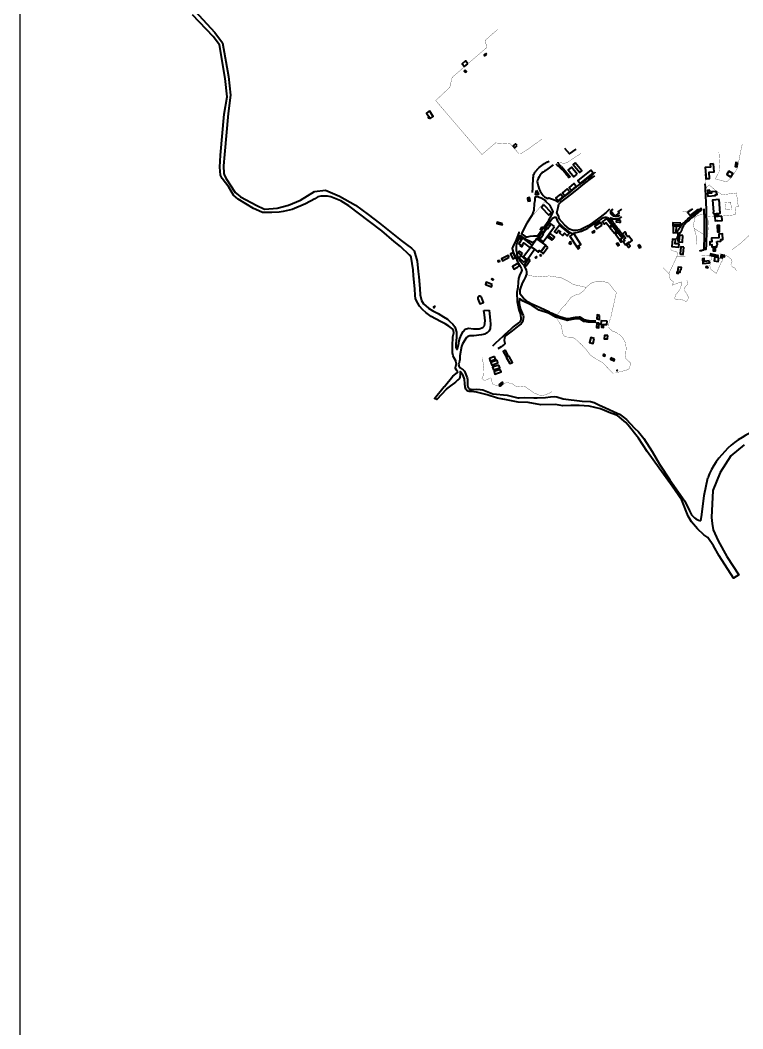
# Model space of a CAD drawing. Header units: metres. Extents: x 428 to 3974, y -4076 to 3914.
# Drawn here: x 1110.164 to 1111.361, y -3841.337 to -3839.667 of the extents above; entities that cross this region are included whole.
import ezdxf

# ---------------------------------------------------------------- set-up
doc = ezdxf.new("R2010")
doc.units = ezdxf.units.M
doc.header["$MEASUREMENT"] = 0
doc.linetypes.add('DASHED', pattern=[0.75, 0.5, -0.25])
for name, color, linetype, lineweight in [('C-BLDG', 253, 'Continuous', 5), ('C-FENC-AIRF-SECU', 253, 'DASHED', 0), ('C-ROAD-LAND', 253, 'Continuous', 9)]:
    doc.layers.add(name, color=color, linetype=linetype, lineweight=lineweight)

msp = doc.modelspace()

# ---------------------------------------------------------------- linework, layer by layer
msp.add_line((1110.1639, -3861.546), (1110.1639, -3835.0516))
at = {"layer": 'C-BLDG', "lineweight": 40}
for points in [[(1110.9345, -3839.7252), (1110.9333, -3839.7237), (1110.9322, -3839.7246), (1110.9334, -3839.7261)], [(1110.9367, -3839.7236), (1110.9355, -3839.7224), (1110.9337, -3839.7241), (1110.9349, -3839.7253)], [(1110.905, -3839.7394), (1110.9011, -3839.7348), (1110.8958, -3839.7395), (1110.8996, -3839.744)], [(1110.9009, -3839.7499), (1110.8991, -3839.7515), (1110.9009, -3839.7536), (1110.9027, -3839.752)], [(1110.8417, -3839.8175), (1110.8366, -3839.821), (1110.8426, -3839.83), (1110.8477, -3839.8266)], [(1110.8403, -3839.8269), (1110.8394, -3839.8277), (1110.8405, -3839.8293), (1110.8414, -3839.8286)], [(1110.9868, -3839.875), (1110.9841, -3839.8719), (1110.98, -3839.8753), (1110.9827, -3839.8784)], [(1111.0831, -3839.9036), (1111.0798, -3839.9063), (1111.0904, -3839.9195), (1111.0937, -3839.9167)], [(1111.3122, -3839.9049), (1111.3063, -3839.9054), (1111.3069, -3839.9105), (1111.2981, -3839.9113), (1111.2997, -3839.9297), (1111.3055, -3839.9293), (1111.3046, -3839.9189), (1111.3133, -3839.9182)], [(1111.3517, -3839.9036), (1111.3488, -3839.903), (1111.3476, -3839.9093), (1111.3506, -3839.9099)], [(1111.0862, -3839.9221), (1111.077, -3839.9106), (1111.0712, -3839.9153), (1111.0804, -3839.9267)], [(1111.1129, -3839.9206), (1111.1087, -3839.9157), (1111.0872, -3839.9327), (1111.0914, -3839.9376)], [(1111.3375, -3839.917), (1111.3338, -3839.9227), (1111.3401, -3839.9266), (1111.3439, -3839.9209)], [(1111.0847, -3839.9429), (1111.0808, -3839.9379), (1111.073, -3839.9441), (1111.077, -3839.949)], [(1111.0627, -3839.9603), (1111.0587, -3839.9553), (1111.051, -3839.9615), (1111.0549, -3839.9665)], [(1111.0739, -3839.9514), (1111.0699, -3839.9463), (1111.0617, -3839.9529), (1111.0657, -3839.958)], [(1111.306, -3839.9488), (1111.3021, -3839.9492), (1111.3024, -3839.9531), (1111.3064, -3839.9528)], [(1111.3175, -3839.9524), (1111.3167, -3839.9524), (1111.3165, -3839.9509), (1111.3086, -3839.9516), (1111.3088, -3839.9534), (1111.3022, -3839.954), (1111.3026, -3839.9588), (1111.3154, -3839.9578), (1111.3152, -3839.956), (1111.3178, -3839.9557)], [(1111.0046, -3839.9671), (1111.0081, -3839.9661), (1111.0072, -3839.9609), (1111.0038, -3839.9619)], [(1111.0311, -3839.9732), (1111.0269, -3839.9772), (1111.0394, -3839.9901), (1111.0436, -3839.986)], [(1111.3211, -3839.9643), (1111.3104, -3839.9652), (1111.3122, -3839.9847), (1111.3117, -3839.985), (1111.3114, -3839.9854), (1111.3112, -3839.9862), (1111.3113, -3839.9866), (1111.3117, -3839.9872), (1111.3126, -3839.9876), (1111.3165, -3839.9873), (1111.3166, -3839.9883), (1111.3183, -3839.9883), (1111.3182, -3839.9873), (1111.3224, -3839.9869), (1111.323, -3839.9868)], [(1111.3202, -3839.9888), (1111.3136, -3839.9891), (1111.3138, -3839.9916), (1111.3203, -3839.9913)], [(1110.9627, -3840.0043), (1110.9539, -3840.0019), (1110.9533, -3840.004), (1110.962, -3840.0063)], [(1111.0487, -3840.009), (1111.0424, -3840.0042), (1111.0404, -3840.0068), (1111.0413, -3840.0074), (1111.0374, -3840.0125), (1111.0365, -3840.0118), (1111.0292, -3840.0218), (1111.0301, -3840.0225), (1111.0263, -3840.0275), (1111.0254, -3840.0269), (1111.0235, -3840.0295), (1111.0298, -3840.0343)], [(1111.057, -3840.0065), (1111.0486, -3840.0174), (1111.0518, -3840.0198), (1111.0555, -3840.0152), (1111.0585, -3840.0177), (1111.0569, -3840.0196), (1111.0617, -3840.0238), (1111.065, -3840.0201), (1111.0699, -3840.0241), (1111.0732, -3840.02)], [(1111.1278, -3840.0068), (1111.1247, -3840.0022), (1111.1157, -3840.0081), (1111.1188, -3840.0127)], [(1111.1346, -3839.9958), (1111.1313, -3839.9985), (1111.1284, -3840.0008), (1111.1315, -3840.0048), (1111.1342, -3840.0027), (1111.1395, -3840.0092), (1111.1398, -3840.0096), (1111.1434, -3840.0066)], [(1111.1442, -3840.0077), (1111.1405, -3840.0105), (1111.1478, -3840.0198), (1111.1515, -3840.017)], [(1111.1581, -3839.9991), (1111.1562, -3839.9988), (1111.1512, -3839.9985), (1111.151, -3840.0012), (1111.156, -3840.0018), (1111.1579, -3840.0019)], [(1111.2581, -3840.0032), (1111.2448, -3840.0029), (1111.2447, -3840.0065), (1111.2497, -3840.0065), (1111.258, -3840.0068)], [(1111.258, -3840.0068), (1111.2497, -3840.0065), (1111.2447, -3840.0065), (1111.2447, -3840.0076), (1111.2579, -3840.008)], [(1111.3258, -3839.992), (1111.3139, -3839.9931), (1111.3145, -3839.9992), (1111.3183, -3839.999), (1111.3183, -3839.9995), (1111.3265, -3839.9988)], [(1111.3216, -3840.0069), (1111.318, -3840.007), (1111.3184, -3840.0179), (1111.3221, -3840.0179)], [(1111.0417, -3840.0204), (1111.0387, -3840.0245), (1111.046, -3840.0296), (1111.0489, -3840.0258)], [(1111.0807, -3840.0206), (1111.0742, -3840.0246), (1111.0855, -3840.0426), (1111.0855, -3840.0427), (1111.0874, -3840.0458), (1111.0899, -3840.0442), (1111.088, -3840.041), (1111.092, -3840.0386)], [(1111.1156, -3840.0176), (1111.1148, -3840.0162), (1111.1109, -3840.0181), (1111.1117, -3840.0195)], [(1111.1531, -3840.0189), (1111.1494, -3840.0217), (1111.1568, -3840.0311), (1111.1605, -3840.0283)], [(1111.1714, -3840.0242), (1111.1695, -3840.0255), (1111.1662, -3840.0213), (1111.1673, -3840.0204), (1111.1652, -3840.0178), (1111.161, -3840.021), (1111.1663, -3840.0278), (1111.1637, -3840.0298), (1111.1652, -3840.0318), (1111.1623, -3840.0339), (1111.1663, -3840.039), (1111.1716, -3840.035), (1111.1724, -3840.036), (1111.1773, -3840.0321)], [(1111.2508, -3840.0084), (1111.2454, -3840.0084), (1111.2449, -3840.0191), (1111.2503, -3840.019)], [(1111.2614, -3840.0237), (1111.2557, -3840.0231), (1111.2548, -3840.0341), (1111.2604, -3840.0346)], [(1111.3177, -3840.0334), (1111.3241, -3840.0331), (1111.3239, -3840.0303), (1111.3275, -3840.0302), (1111.327, -3840.0212), (1111.3208, -3840.0215), (1111.321, -3840.0274), (1111.3087, -3840.028), (1111.3089, -3840.034), (1111.3058, -3840.034), (1111.306, -3840.039), (1111.309, -3840.0389), (1111.3092, -3840.0427), (1111.3174, -3840.0423), (1111.3174, -3840.0396), (1111.318, -3840.0395), (1111.3181, -3840.039), (1111.3185, -3840.0389), (1111.3183, -3840.0378), (1111.3179, -3840.0378)], [(1110.9966, -3840.0281), (1110.9962, -3840.0285), (1110.9937, -3840.0315), (1110.9894, -3840.0378), (1110.9924, -3840.0399), (1110.9918, -3840.0409), (1110.9942, -3840.0427), (1110.9962, -3840.04), (1110.995, -3840.0393), (1110.9974, -3840.036), (1111.0085, -3840.0442), (1111.0119, -3840.0397)], [(1110.9962, -3840.0285), (1110.9939, -3840.0269), (1110.9917, -3840.0296), (1110.9937, -3840.0315)], [(1111.0339, -3840.0403), (1111.0342, -3840.0399), (1111.0194, -3840.0294), (1111.0101, -3840.0425), (1111.0156, -3840.0465), (1111.0216, -3840.0511), (1111.0233, -3840.0487), (1111.0262, -3840.0509)], [(1111.0376, -3840.043), (1111.0339, -3840.0403), (1111.0262, -3840.0509), (1111.029, -3840.053), (1111.0295, -3840.0533), (1111.0299, -3840.0535)], [(1111.0387, -3840.0245), (1111.0372, -3840.0266), (1111.0443, -3840.0317), (1111.046, -3840.0296)], [(1111.0768, -3840.0355), (1111.0743, -3840.0345), (1111.0732, -3840.0372), (1111.0757, -3840.0383)], [(1111.1528, -3840.036), (1111.1515, -3840.0369), (1111.1543, -3840.0406), (1111.1556, -3840.0396)], [(1111.1583, -3840.0309), (1111.1569, -3840.032), (1111.1588, -3840.0346), (1111.1602, -3840.0336)], [(1111.1707, -3840.037), (1111.1681, -3840.039), (1111.1715, -3840.0434), (1111.1741, -3840.0414)], [(1111.1899, -3840.0392), (1111.1874, -3840.0402), (1111.1889, -3840.0441), (1111.1915, -3840.0431)], [(1111.2551, -3840.0378), (1111.2484, -3840.0373), (1111.249, -3840.0301), (1111.2439, -3840.0298), (1111.2429, -3840.042), (1111.2546, -3840.043)], [(1110.9735, -3840.0597), (1110.9717, -3840.0566), (1110.961, -3840.0624), (1110.9628, -3840.0655)], [(1110.98, -3840.0522), (1110.9757, -3840.0543), (1110.9796, -3840.0622), (1110.984, -3840.06)], [(1110.9956, -3840.0529), (1110.9909, -3840.0494), (1110.9884, -3840.0526), (1110.9931, -3840.0561)], [(1110.9936, -3840.057), (1110.99, -3840.0607), (1110.998, -3840.0679), (1111.0016, -3840.0641)], [(1111.0156, -3840.0465), (1111.0101, -3840.0425), (1110.9973, -3840.0593), (1111.0033, -3840.0638)], [(1111.0269, -3840.0562), (1111.0251, -3840.056), (1111.025, -3840.0571), (1111.0268, -3840.0572)], [(1111.2629, -3840.0429), (1111.2581, -3840.0423), (1111.2568, -3840.0542), (1111.2615, -3840.0548)], [(1111.315, -3840.0436), (1111.3114, -3840.0437), (1111.3114, -3840.0491), (1111.315, -3840.049)], [(1111.3267, -3840.0584), (1111.3242, -3840.0578), (1111.3237, -3840.0602), (1111.3262, -3840.0609)], [(1111.3307, -3840.0571), (1111.3273, -3840.0563), (1111.3246, -3840.0557), (1111.3242, -3840.0578), (1111.3267, -3840.0584), (1111.3301, -3840.0591)], [(1110.9575, -3840.0649), (1110.9546, -3840.0659), (1110.9552, -3840.0674), (1110.958, -3840.0664)], [(1110.9909, -3840.0741), (1110.9884, -3840.0697), (1110.9884, -3840.0697), (1110.979, -3840.0748), (1110.9815, -3840.0793), (1110.9862, -3840.0768), (1110.9874, -3840.0761)], [(1111.0082, -3840.0648), (1111.0056, -3840.0628), (1110.999, -3840.0721), (1111.0016, -3840.0741)], [(1111.0199, -3840.0597), (1111.0191, -3840.0585), (1111.0169, -3840.0599), (1111.0177, -3840.0611)], [(1111.3046, -3840.0658), (1111.2973, -3840.0667), (1111.2966, -3840.0619), (1111.2936, -3840.0623), (1111.2945, -3840.0701), (1111.3051, -3840.0689)], [(1111.3205, -3840.0608), (1111.3141, -3840.0596), (1111.313, -3840.0658), (1111.3194, -3840.067)], [(1111.2572, -3840.0798), (1111.2584, -3840.0799), (1111.2588, -3840.0766), (1111.2532, -3840.0759), (1111.2522, -3840.0838), (1111.2515, -3840.0836), (1111.2512, -3840.0862), (1111.2534, -3840.0866), (1111.2537, -3840.0842), (1111.2567, -3840.0846)], [(1111.303, -3840.0756), (1111.2999, -3840.0749), (1111.2995, -3840.0763), (1111.3026, -3840.077)], [(1110.9456, -3840.1046), (1110.9356, -3840.1009), (1110.9345, -3840.1051), (1110.9445, -3840.1088)], [(1110.9455, -3840.095), (1110.9444, -3840.0962), (1110.9464, -3840.0979), (1110.9475, -3840.0966)], [(1110.8509, -3840.1424), (1110.8501, -3840.1409), (1110.8484, -3840.1417), (1110.8493, -3840.1432)], [(1111.1234, -3840.1564), (1111.1193, -3840.1553), (1111.119, -3840.1619), (1111.1231, -3840.163)], [(1111.1224, -3840.1687), (1111.1188, -3840.1682), (1111.1183, -3840.1762), (1111.1219, -3840.1768)], [(1111.136, -3840.1655), (1111.1261, -3840.1652), (1111.1254, -3840.1708), (1111.1353, -3840.1711)], [(1111.13, -3840.1724), (1111.1267, -3840.1718), (1111.1264, -3840.1757), (1111.1297, -3840.1762)], [(1111.1368, -3840.1894), (1111.1312, -3840.1895), (1111.1309, -3840.1947), (1111.1365, -3840.1947)], [(1111.1146, -3840.1944), (1111.1086, -3840.1928), (1111.1067, -3840.2008), (1111.1127, -3840.2024)], [(1110.9491, -3840.2241), (1110.9408, -3840.2273), (1110.9424, -3840.2316), (1110.9507, -3840.2284)], [(1110.9674, -3840.2137), (1110.9638, -3840.2155), (1110.9679, -3840.2234), (1110.9715, -3840.2216)], [(1110.9728, -3840.2232), (1110.9685, -3840.2249), (1110.9748, -3840.2358), (1110.9792, -3840.2341)], [(1111.13, -3840.2204), (1111.1291, -3840.2224), (1111.1317, -3840.2237), (1111.1326, -3840.2216)], [(1110.9535, -3840.2302), (1110.9433, -3840.234), (1110.9447, -3840.2382), (1110.955, -3840.2343)], [(1110.9563, -3840.2383), (1110.9461, -3840.2419), (1110.9476, -3840.2462), (1110.9579, -3840.2426)], [(1111.1422, -3840.2263), (1111.1412, -3840.2287), (1111.1472, -3840.2313), (1111.1482, -3840.2289)], [(1110.9587, -3840.2453), (1110.9485, -3840.2489), (1110.95, -3840.2533), (1110.9603, -3840.2496)], [(1111.153, -3840.2468), (1111.1525, -3840.2464), (1111.1516, -3840.2472), (1111.1522, -3840.2476)], [(1110.9638, -3840.2691), (1110.9619, -3840.2666), (1110.9568, -3840.2706), (1110.9586, -3840.2732)]]:
    msp.add_lwpolyline(points, close=True, dxfattribs=at)
for points in [[(1111.1452, -3839.9803), (1111.1418, -3839.9831), (1111.1489, -3839.992), (1111.1557, -3839.9867), (1111.1542, -3839.9848), (1111.16, -3839.9802)], [(1111.2769, -3839.9797), (1111.2691, -3839.9856), (1111.2732, -3839.9908), (1111.2866, -3839.9806), (1111.2859, -3839.9796)]]:
    msp.add_lwpolyline(points, dxfattribs=at)
msp.add_lwpolyline([(1110.9276, -3840.126, 1.014817), (1110.9219, -3840.1285), (1110.9251, -3840.1367), (1110.9309, -3840.1346)], format="xyb", close=True, dxfattribs=at)
at = {"layer": 'C-FENC-AIRF-SECU', "lineweight": 40, "ltscale": 0.2, "const_width": 0.000433, "flags": 128}
for points in [[(1110.9897, -3839.8884), (1110.9752, -3839.872), (1110.9511, -3839.8705), (1110.9286, -3839.8897), (1110.8519, -3839.8004), (1110.8752, -3839.7786), (1110.8793, -3839.7618), (1110.9367, -3839.7125), (1110.9337, -3839.7008), (1110.9544, -3839.6828)], [(1110.992, -3839.8888), (1111.0031, -3839.882), (1111.0282, -3839.8639)], [(1111.3209, -3839.8856), (1111.3227, -3839.9144), (1111.3215, -3839.9175), (1111.315, -3839.9301), (1111.3336, -3839.9349), (1111.3421, -3839.9273), (1111.3519, -3839.9114), (1111.3567, -3839.8853), (1111.3595, -3839.8728)], [(1111.0573, -3839.9025), (1111.0622, -3839.904), (1111.0656, -3839.9041), (1111.069, -3839.9032), (1111.0743, -3839.8999), (1111.0801, -3839.8959), (1111.0874, -3839.8912), (1111.0927, -3839.8877)], [(1111.0734, -3839.8888), (1111.0653, -3839.8793)], [(1111.0847, -3839.8811), (1111.0734, -3839.8888)], [(1111.4522, -3839.9037), (1111.4546, -3839.9148), (1111.4575, -3839.9276), (1111.4586, -3839.9336), (1111.4731, -3839.9622), (1111.4408, -3839.9803), (1111.4256, -3839.9834), (1111.403, -3839.9942), (1111.4006, -3839.996), (1111.3988, -3839.9971), (1111.3955, -3840.0054), (1111.3842, -3840.017), (1111.3766, -3840.0184), (1111.3564, -3840.037), (1111.3425, -3840.0475)], [(1111.3001, -3839.9577), (1111.2999, -3839.9564), (1111.2989, -3839.9406), (1111.2978, -3839.925), (1111.2975, -3839.9214)], [(1111.3047, -3839.9399), (1111.2992, -3839.9451)], [(1111.3164, -3839.95), (1111.3047, -3839.9399)], [(1111.3164, -3839.95), (1111.3266, -3839.9563), (1111.3499, -3839.9533), (1111.3501, -3839.9546), (1111.3513, -3839.9635), (1111.353, -3839.9763), (1111.3479, -3839.9766)], [(1111.0328, -3839.9669), (1111.0321, -3839.9682), (1111.0282, -3839.9728), (1111.026, -3839.9752), (1111.0198, -3839.9826), (1111.0157, -3839.9874), (1111.0135, -3839.9898), (1111.0115, -3839.9926), (1111.0078, -3839.9983), (1111.005, -3840.0021)], [(1111.3312, -3839.9746), (1111.3309, -3839.9692), (1111.3404, -3839.9684), (1111.3416, -3839.9803), (1111.3319, -3839.981), (1111.3313, -3839.9754)], [(1111.274, -3839.9797), (1111.2677, -3839.9842), (1111.2597, -3839.9831)], [(1111.296, -3839.9808), (1111.2955, -3839.9828), (1111.2949, -3839.9891), (1111.2862, -3839.9901), (1111.2806, -3839.9943), (1111.2799, -3840.0006), (1111.2789, -3840.0052), (1111.2798, -3840.0119), (1111.2812, -3840.013), (1111.2959, -3840.022), (1111.2966, -3840.0203)], [(1111.2966, -3840.0203), (1111.2967, -3839.9939), (1111.2949, -3839.9891)], [(1111.3282, -3839.9914), (1111.3492, -3839.9892)], [(1111.3479, -3839.9766), (1111.3492, -3839.9892)], [(1111.3029, -3839.9987), (1111.3032, -3840.0023), (1111.3035, -3840.0124), (1111.3033, -3840.02)], [(1111.3282, -3839.9914), (1111.3204, -3839.992), (1111.303, -3839.9928)], [(1111.2798, -3840.0119), (1111.2836, -3840.0247), (1111.2838, -3840.0326), (1111.2846, -3840.0388)], [(1111.2512, -3840.0583), (1111.2525, -3840.0536), (1111.2511, -3840.0506), (1111.2463, -3840.0496), (1111.2421, -3840.0482), (1111.2409, -3840.0454)], [(1111.2661, -3840.0571), (1111.257, -3840.057)], [(1111.2922, -3840.0576), (1111.3009, -3840.057), (1111.3055, -3840.0569), (1111.3055, -3840.0575), (1111.3092, -3840.0582), (1111.3063, -3840.0711), (1111.3059, -3840.0742), (1111.3077, -3840.0798), (1111.3167, -3840.0865), (1111.3253, -3840.0666), (1111.3262, -3840.0662), (1111.3282, -3840.0597)], [(1111.3214, -3840.0535), (1111.3308, -3840.0567), (1111.3353, -3840.0579), (1111.3416, -3840.0634), (1111.3427, -3840.0674), (1111.3406, -3840.0712), (1111.3427, -3840.0753), (1111.3472, -3840.0777), (1111.3501, -3840.082)], [(1111.2652, -3840.0586), (1111.2512, -3840.0583), (1111.249, -3840.0637), (1111.238, -3840.0868), (1111.2391, -3840.0903), (1111.2402, -3840.0965), (1111.2402, -3840.0965), (1111.2456, -3840.1003), (1111.2451, -3840.1025), (1111.2436, -3840.106), (1111.2571, -3840.101), (1111.2586, -3840.1006), (1111.2583, -3840.1072), (1111.2562, -3840.1132), (1111.249, -3840.1224), (1111.2478, -3840.1277), (1111.249, -3840.129), (1111.2552, -3840.1289), (1111.257, -3840.129), (1111.2589, -3840.1296), (1111.265, -3840.1323), (1111.2671, -3840.1323), (1111.2686, -3840.1311), (1111.2703, -3840.1281), (1111.2706, -3840.1258), (1111.2671, -3840.1196), (1111.2643, -3840.1157), (1111.264, -3840.1104), (1111.2684, -3840.105), (1111.2683, -3840.1047), (1111.2691, -3840.1021), (1111.2678, -3840.0974)], [(1111.1012, -3840.1096), (1111.0799, -3840.1049), (1111.0691, -3840.0983), (1111.0588, -3840.0933), (1111.0544, -3840.0932), (1111.0504, -3840.0922), (1111.0394, -3840.0906), (1111.0243, -3840.0924), (1111.0144, -3840.0912), (1111.005, -3840.0896), (1111.0028, -3840.0858)], [(1111.238, -3840.0868), (1111.2329, -3840.0817), (1111.2288, -3840.0771)], [(1111.0522, -3840.1564), (1111.0538, -3840.154), (1111.0611, -3840.1438), (1111.0668, -3840.1383), (1111.0755, -3840.1265), (1111.0819, -3840.1226), (1111.0891, -3840.121), (1111.0968, -3840.1153), (1111.1012, -3840.1096), (1111.102, -3840.1089), (1111.1091, -3840.1028), (1111.1175, -3840.0998), (1111.1251, -3840.0998), (1111.1366, -3840.1012), (1111.1396, -3840.1042), (1111.1472, -3840.1138), (1111.1511, -3840.118), (1111.1415, -3840.1609)], [(1111.0511, -3840.1589), (1111.0511, -3840.1597), (1111.0596, -3840.1724), (1111.0628, -3840.1872), (1111.0659, -3840.1915), (1111.0719, -3840.1919), (1111.0723, -3840.1918), (1111.0787, -3840.1922), (1111.0853, -3840.1967), (1111.0939, -3840.2049), (1111.1022, -3840.2138), (1111.1079, -3840.2215), (1111.1129, -3840.2251), (1111.1191, -3840.2291), (1111.1284, -3840.2342), (1111.1457, -3840.2522), (1111.1459, -3840.2518)], [(1111.1541, -3840.1863), (1111.1499, -3840.1839), (1111.1445, -3840.182), (1111.1392, -3840.1772), (1111.1383, -3840.1748), (1111.1389, -3840.1683), (1111.1408, -3840.1622)], [(1111.15, -3840.2511), (1111.1664, -3840.2471), (1111.1717, -3840.2451), (1111.1752, -3840.2353), (1111.1659, -3840.2268), (1111.1666, -3840.2204), (1111.1673, -3840.2107), (1111.1665, -3840.202), (1111.161, -3840.1921), (1111.1551, -3840.1869)], [(1110.9296, -3840.2258), (1110.9302, -3840.2333), (1110.9318, -3840.2407), (1110.9308, -3840.2479), (1110.9307, -3840.2557), (1110.9285, -3840.2599), (1110.9323, -3840.2638), (1110.9374, -3840.2621), (1110.9434, -3840.2593), (1110.9439, -3840.2626), (1110.9466, -3840.2699), (1110.9531, -3840.2722), (1110.9598, -3840.274), (1110.9646, -3840.269), (1110.9701, -3840.267), (1110.9773, -3840.2689), (1110.9785, -3840.2691), (1110.9837, -3840.2728), (1110.9917, -3840.274), (1110.999, -3840.2733), (1111.015, -3840.2845), (1111.0256, -3840.2888), (1111.0337, -3840.2875), (1111.0413, -3840.2841), (1111.0452, -3840.2814)]]:
    msp.add_lwpolyline(points, dxfattribs=at)
at = {"layer": 'C-ROAD-LAND', "lineweight": 40}
for p, q in [((1110.4529, -3839.6521), (1110.4861, -3839.6877)), ((1110.4861, -3839.6877), (1110.4987, -3839.7046)), ((1110.4987, -3839.7046), (1110.5086, -3839.7607)), ((1110.5086, -3839.7607), (1110.5123, -3839.7915)), ((1110.5123, -3839.7915), (1110.5081, -3839.8218)), ((1110.5081, -3839.8218), (1110.5023, -3839.8896)), ((1110.5023, -3839.8896), (1110.5006, -3839.9084)), ((1110.5006, -3839.9084), (1110.501, -3839.9212)), ((1110.501, -3839.9212), (1110.5016, -3839.9226)), ((1110.5016, -3839.9226), (1110.5043, -3839.9289)), ((1110.5043, -3839.9289), (1110.5199, -3839.9523)), ((1110.5199, -3839.9523), (1110.5246, -3839.9567)), ((1110.5246, -3839.9567), (1110.5289, -3839.9597)), ((1110.6283, -3839.9651), (1110.6512, -3839.951)), ((1110.6512, -3839.951), (1110.6695, -3839.9485)), ((1110.6695, -3839.9485), (1110.6929, -3839.9588)), ((1110.5289, -3839.9597), (1110.5555, -3839.9742)), ((1110.5555, -3839.9742), (1110.5673, -3839.9795)), ((1110.5895, -3839.9783), (1110.6082, -3839.9733)), ((1110.6082, -3839.9733), (1110.6283, -3839.9651)), ((1110.6929, -3839.9588), (1110.7193, -3839.9737)), ((1110.7193, -3839.9737), (1110.7403, -3839.9889)), ((1110.5673, -3839.9795), (1110.5688, -3839.9799)), ((1110.5688, -3839.9799), (1110.5895, -3839.9783)), ((1110.7403, -3839.9889), (1110.7589, -3840.0033)), ((1110.7589, -3840.0033), (1110.795, -3840.0322)), ((1110.795, -3840.0322), (1110.8038, -3840.0385)), ((1110.8038, -3840.0385), (1110.8117, -3840.0446)), ((1110.8117, -3840.0446), (1110.8161, -3840.049)), ((1110.8161, -3840.049), (1110.8213, -3840.0665)), ((1110.8213, -3840.0665), (1110.8228, -3840.0834)), ((1110.8228, -3840.0834), (1110.8238, -3840.0919)), ((1110.8238, -3840.0919), (1110.8255, -3840.1115)), ((1110.8255, -3840.1115), (1110.8262, -3840.122)), ((1110.8262, -3840.122), (1110.8285, -3840.1315)), ((1110.8285, -3840.1315), (1110.832, -3840.1369)), ((1110.832, -3840.1369), (1110.8399, -3840.1439)), ((1110.8399, -3840.1439), (1110.8471, -3840.1483)), ((1110.8471, -3840.1483), (1110.8558, -3840.1531)), ((1110.8558, -3840.1531), (1110.865, -3840.1583)), ((1110.9316, -3840.1479), (1110.9405, -3840.1472)), ((1110.9327, -3840.1549), (1110.9316, -3840.1479)), ((1110.9339, -3840.1651), (1110.9327, -3840.1549)), ((1110.9405, -3840.1472), (1110.9419, -3840.1646)), ((1110.865, -3840.1583), (1110.8715, -3840.162)), ((1110.8715, -3840.162), (1110.8737, -3840.1642)), ((1110.8737, -3840.1642), (1110.8753, -3840.166)), ((1110.8753, -3840.166), (1110.8804, -3840.1707)), ((1110.8804, -3840.1707), (1110.8834, -3840.1751)), ((1110.9301, -3840.1762), (1110.9327, -3840.1731)), ((1110.9327, -3840.1731), (1110.9339, -3840.1651)), ((1110.9419, -3840.1646), (1110.9426, -3840.1699)), ((1110.9426, -3840.1699), (1110.9419, -3840.1781)), ((1110.8834, -3840.1751), (1110.8848, -3840.1785)), ((1110.8848, -3840.1785), (1110.8863, -3840.1836)), ((1110.8866, -3840.1894), (1110.8862, -3840.1924)), ((1110.8863, -3840.1836), (1110.8866, -3840.1894)), ((1110.8921, -3840.1944), (1110.8949, -3840.1874)), ((1110.8949, -3840.1874), (1110.8976, -3840.1824)), ((1110.8976, -3840.1824), (1110.9006, -3840.1787)), ((1110.9006, -3840.1787), (1110.9064, -3840.1769)), ((1110.9054, -3840.1908), (1110.9028, -3840.1926)), ((1110.9084, -3840.19), (1110.9054, -3840.1908)), ((1110.9064, -3840.1769), (1110.9143, -3840.178)), ((1110.9149, -3840.1896), (1110.9084, -3840.19)), ((1110.9143, -3840.178), (1110.9237, -3840.1783)), ((1110.9279, -3840.1883), (1110.9149, -3840.1896)), ((1110.9237, -3840.1783), (1110.9301, -3840.1762)), ((1110.9335, -3840.1869), (1110.9279, -3840.1883)), ((1110.9373, -3840.185), (1110.9335, -3840.1869)), ((1110.9399, -3840.182), (1110.9373, -3840.185)), ((1110.9419, -3840.1781), (1110.9399, -3840.182)), ((1110.8862, -3840.1924), (1110.8851, -3840.2029)), ((1110.8851, -3840.2029), (1110.8851, -3840.2086)), ((1110.8882, -3840.2114), (1110.8892, -3840.2067)), ((1110.8892, -3840.2067), (1110.8901, -3840.2022)), ((1110.8901, -3840.2022), (1110.8909, -3840.1982)), ((1110.8909, -3840.1982), (1110.8921, -3840.1944)), ((1110.8946, -3840.2074), (1110.892, -3840.2229)), ((1110.8964, -3840.2033), (1110.8946, -3840.2074)), ((1110.9028, -3840.1926), (1110.8964, -3840.2033)), ((1110.8851, -3840.2086), (1110.8862, -3840.2113)), ((1110.8862, -3840.2113), (1110.8867, -3840.2126)), ((1110.8867, -3840.2126), (1110.8871, -3840.2127)), ((1110.8871, -3840.2127), (1110.8877, -3840.2126)), ((1110.8877, -3840.2126), (1110.8882, -3840.2114)), ((1110.892, -3840.2229), (1110.8917, -3840.2294)), ((1110.89, -3840.236), (1110.8897, -3840.2376)), ((1110.8897, -3840.2376), (1110.8905, -3840.2395)), ((1110.8906, -3840.2339), (1110.89, -3840.236)), ((1110.8905, -3840.2395), (1110.8911, -3840.2409)), ((1110.8916, -3840.2307), (1110.8906, -3840.2339)), ((1110.8911, -3840.2409), (1110.8923, -3840.2428)), ((1110.8917, -3840.2294), (1110.8916, -3840.2307)), ((1110.8923, -3840.2428), (1110.8939, -3840.2438)), ((1110.8939, -3840.2438), (1110.8956, -3840.2451)), ((1110.8956, -3840.2451), (1110.8972, -3840.2459)), ((1110.8972, -3840.2459), (1110.8986, -3840.2472)), ((1110.8986, -3840.2472), (1110.8996, -3840.2483)), ((1110.8996, -3840.2483), (1110.9039, -3840.2592)), ((1110.9039, -3840.2592), (1110.9044, -3840.2623)), ((1110.9044, -3840.2623), (1110.9045, -3840.2669)), ((1110.9045, -3840.2669), (1110.9048, -3840.2723)), ((1110.9048, -3840.2723), (1110.9052, -3840.2742)), ((1110.9052, -3840.2742), (1110.9061, -3840.2766)), ((1110.9061, -3840.2766), (1110.9072, -3840.2776)), ((1110.9072, -3840.2776), (1110.9085, -3840.2782)), ((1110.9085, -3840.2782), (1110.9107, -3840.2783)), ((1110.9107, -3840.2783), (1110.9141, -3840.2784)), ((1110.9141, -3840.2784), (1110.92, -3840.2781)), ((1110.92, -3840.2781), (1110.9256, -3840.2786)), ((1110.9256, -3840.2786), (1110.9298, -3840.2793)), ((1110.9298, -3840.2793), (1110.9466, -3840.2857)), ((1110.9466, -3840.2857), (1110.9703, -3840.2882)), ((1110.9703, -3840.2882), (1110.9878, -3840.2926)), ((1111.0336, -3840.2918), (1111.0419, -3840.2906)), ((1111.0419, -3840.2906), (1111.0493, -3840.2902)), ((1111.0493, -3840.2902), (1111.0523, -3840.2908)), ((1111.0523, -3840.2908), (1111.063, -3840.294)), ((1110.9878, -3840.2926), (1110.9903, -3840.2924)), ((1110.9903, -3840.2924), (1110.9997, -3840.2921)), ((1110.9997, -3840.2921), (1111.0146, -3840.2923)), ((1111.0146, -3840.2923), (1111.0197, -3840.2925)), ((1111.0197, -3840.2925), (1111.0336, -3840.2918)), ((1111.063, -3840.294), (1111.0947, -3840.2982)), ((1111.0947, -3840.2982), (1111.1084, -3840.2987)), ((1111.1084, -3840.2987), (1111.1144, -3840.3)), ((1111.1144, -3840.3), (1111.1222, -3840.3038)), ((1111.1222, -3840.3038), (1111.1332, -3840.309)), ((1111.1332, -3840.309), (1111.1525, -3840.3177)), ((1111.1525, -3840.3177), (1111.1562, -3840.3197)), ((1111.1562, -3840.3197), (1111.1608, -3840.3226)), ((1111.1608, -3840.3226), (1111.1676, -3840.3283)), ((1111.1676, -3840.3283), (1111.1743, -3840.3354)), ((1111.1743, -3840.3354), (1111.1809, -3840.3425)), ((1111.1809, -3840.3425), (1111.1876, -3840.3485)), ((1111.1876, -3840.3485), (1111.1966, -3840.3598)), ((1111.1966, -3840.3598), (1111.2101, -3840.3811)), ((1111.2101, -3840.3811), (1111.2225, -3840.402)), ((1111.2225, -3840.402), (1111.2395, -3840.428)), ((1111.2966, -3840.4544), (1111.3023, -3840.4247)), ((1111.2395, -3840.428), (1111.2642, -3840.4636)), ((1111.2925, -3840.4858), (1111.2966, -3840.4544)), ((1111.2642, -3840.4636), (1111.2721, -3840.4797)), ((1111.2721, -3840.4797), (1111.2721, -3840.4797)), ((1111.2721, -3840.4797), (1111.2721, -3840.4797)), ((1111.2721, -3840.4797), (1111.2721, -3840.4797)), ((1111.2908, -3840.4961), (1111.2925, -3840.4858)), ((1111.2848, -3840.4938), (1111.2858, -3840.4945)), ((1111.2858, -3840.4945), (1111.2873, -3840.495)), ((1111.2908, -3840.4961), (1111.2908, -3840.4961))]:
    msp.add_line(p, q, dxfattribs=at)
for points in [[(1111.3625, -3840.3701), (1111.3408, -3840.3885), (1111.3229, -3840.416), (1111.3111, -3840.4461), (1111.3087, -3840.4905), (1111.3096, -3840.5007), (1111.3113, -3840.5108), (1111.3195, -3840.5294), (1111.334, -3840.5551), (1111.354, -3840.5853), (1111.3451, -3840.591), (1111.3214, -3840.5542), (1111.312, -3840.5372), (1111.3024, -3840.5239), (1111.2962, -3840.5191), (1111.2854, -3840.5092), (1111.2757, -3840.4977), (1111.2698, -3840.4881), (1111.2698, -3840.4881), (1111.2698, -3840.4881), (1111.2596, -3840.4619), (1111.2436, -3840.4387), (1111.2218, -3840.4091), (1111.2019, -3840.3811), (1111.1878, -3840.3592), (1111.1706, -3840.3377), (1111.1668, -3840.3331), (1111.1531, -3840.3217), (1111.1417, -3840.318), (1111.1249, -3840.3105), (1111.1063, -3840.3061), (1111.0893, -3840.3051), (1111.0756, -3840.3049), (1111.0625, -3840.3055), (1111.0502, -3840.3034), (1111.0259, -3840.3043), (1111.005, -3840.3003), (1110.9885, -3840.2998), (1110.9691, -3840.2956), (1110.9542, -3840.293), (1110.9372, -3840.2874), (1110.9195, -3840.2828), (1110.9156, -3840.2823), (1110.9129, -3840.2821), (1110.9105, -3840.2821), (1110.9073, -3840.2819), (1110.9053, -3840.2814), (1110.904, -3840.2806), (1110.9021, -3840.2783), (1110.9008, -3840.274), (1110.9004, -3840.2693), (1110.8994, -3840.2614), (1110.8973, -3840.2556), (1110.8959, -3840.2532), (1110.8937, -3840.2501), (1110.8922, -3840.2491), (1110.8926, -3840.2519), (1110.8925, -3840.2551), (1110.892, -3840.2587), (1110.8906, -3840.2611), (1110.8883, -3840.2634), (1110.8847, -3840.2667), (1110.874, -3840.2742), (1110.8699, -3840.2775), (1110.8692, -3840.2785), (1110.8536, -3840.2954), (1110.85, -3840.2936), (1110.8661, -3840.2739), (1110.8663, -3840.2735), (1110.8803, -3840.2567), (1110.8883, -3840.2507), (1110.8885, -3840.2505), (1110.8882, -3840.2497), (1110.8879, -3840.2488), (1110.8865, -3840.2465), (1110.885, -3840.2439), (1110.8846, -3840.2425), (1110.8862, -3840.2356), (1110.8862, -3840.2355), (1110.8861, -3840.2353), (1110.886, -3840.2349), (1110.8852, -3840.2312), (1110.8819, -3840.2256), (1110.8806, -3840.2229), (1110.8799, -3840.2178), (1110.8797, -3840.2095), (1110.8799, -3840.2031), (1110.8802, -3840.1953), (1110.8805, -3840.1917), (1110.8818, -3840.1848), (1110.8812, -3840.1808), (1110.8802, -3840.1789), (1110.8782, -3840.1769), (1110.8739, -3840.1739), (1110.8674, -3840.1698), (1110.8599, -3840.166), (1110.8447, -3840.158), (1110.8355, -3840.1512), (1110.8308, -3840.147), (1110.8253, -3840.1407), (1110.8197, -3840.1307), (1110.8186, -3840.1281), (1110.8182, -3840.1228), (1110.8173, -3840.1119), (1110.8151, -3840.0907), (1110.8147, -3840.0803), (1110.8113, -3840.0594), (1110.8104, -3840.0579), (1110.8098, -3840.057), (1110.8088, -3840.0561), (1110.7938, -3840.0419), (1110.7834, -3840.0335), (1110.7629, -3840.0159), (1110.7424, -3840.0004), (1110.708, -3839.9745), (1110.695, -3839.9664), (1110.6785, -3839.9597), (1110.6726, -3839.9586), (1110.6617, -3839.9588), (1110.6569, -3839.96), (1110.652, -3839.9628), (1110.6366, -3839.9715), (1110.6143, -3839.9808), (1110.5995, -3839.984), (1110.5926, -3839.9853), (1110.5808, -3839.9854), (1110.5654, -3839.9859), (1110.5649, -3839.9857), (1110.559, -3839.9828), (1110.5503, -3839.9791), (1110.5246, -3839.9635), (1110.5173, -3839.957), (1110.5093, -3839.9439), (1110.4985, -3839.9293), (1110.4955, -3839.9241), (1110.4946, -3839.9104), (1110.4955, -3839.8906), (1110.5018, -3839.8229), (1110.5065, -3839.7944), (1110.5032, -3839.7637), (1110.4937, -3839.708), (1110.4833, -3839.6941), (1110.4491, -3839.6586)], [(1111.0653, -3839.8793), (1111.0734, -3839.8888), (1111.0847, -3839.8811)], [(1111.1418, -3839.9831), (1111.1446, -3839.9803)]]:
    msp.add_lwpolyline(points, dxfattribs=at)
at = {"layer": 'C-ROAD-LAND', "lineweight": 40, "flags": 128}
for points in [[(1111.0122, -3839.9524, 0.002726), (1111.0126, -3839.9465, 0.00489), (1111.0128, -3839.9432, 0.000286), (1111.013, -3839.9369, -0.001403), (1111.0131, -3839.9356, -0.003107), (1111.0133, -3839.9315, 0.002005), (1111.0137, -3839.925, 0.014895), (1111.0137, -3839.9238, -0.030503), (1111.0137, -3839.9233, -0.100291), (1111.0138, -3839.923, -0.021673), (1111.0144, -3839.922, -0.012179), (1111.0162, -3839.9195, -0.007249), (1111.0194, -3839.9154, -0.003687), (1111.02, -3839.9147, -0.002003), (1111.0212, -3839.9133, -0.050094), (1111.0232, -3839.9113, -0.013332), (1111.0319, -3839.9048, -0.041868), (1111.0345, -3839.9032, -0.021637), (1111.0398, -3839.9009)], [(1111.0736, -3839.9289, 0.000249), (1111.0698, -3839.9244, 0.000416), (1111.0675, -3839.9218, 0.000064), (1111.0619, -3839.9151, 0.021648), (1111.0619, -3839.9151, 0.020739), (1111.0619, -3839.9151, -0.000993), (1111.0615, -3839.9148, -0.007527), (1111.0564, -3839.9103, -0.007306), (1111.0512, -3839.9055)], [(1111.0736, -3839.9289, 0.000249), (1111.0698, -3839.9244, 0.000416), (1111.0675, -3839.9218, 0.000064), (1111.0619, -3839.9151, 0.021648), (1111.0619, -3839.9151, 0.020739), (1111.0619, -3839.9151, -0.000993), (1111.0615, -3839.9148, -0.007527), (1111.0564, -3839.9103, -0.007306), (1111.0512, -3839.9055)], [(1111.0602, -3839.9093, -0.068562), (1111.0572, -3839.907, -0.076457), (1111.0553, -3839.9043, -0.001377), (1111.0549, -3839.9036, -0.006778), (1111.0548, -3839.9034, -0.026907), (1111.0547, -3839.903, -0.018453), (1111.0545, -3839.9023)], [(1111.0602, -3839.9093, -0.068562), (1111.0572, -3839.907, -0.076457), (1111.0553, -3839.9043, -0.001377), (1111.0549, -3839.9036, -0.006778), (1111.0548, -3839.9034, -0.026907), (1111.0547, -3839.903, -0.018453), (1111.0545, -3839.9023)], [(1111.1489, -3839.992, -0.058452), (1111.1466, -3839.9915, -0.073635), (1111.1449, -3839.9906, -0.022894), (1111.1432, -3839.9892, -0.087503), (1111.1429, -3839.9888, -0.038517), (1111.1424, -3839.9876, -0.034944), (1111.142, -3839.9863, -0.009017), (1111.1419, -3839.9856, -0.007392), (1111.1417, -3839.9847, -0.044117), (1111.1417, -3839.9841, -0.026226), (1111.1418, -3839.9831)], [(1111.1567, -3839.9907, -0.033504), (1111.1551, -3839.9916, -0.040637), (1111.1537, -3839.9922, -0.002578), (1111.1529, -3839.9924, -0.016894), (1111.1528, -3839.9924, -0.038458), (1111.1519, -3839.9925, -0.031938), (1111.1508, -3839.9925, -0.015282), (1111.1505, -3839.9925, -0.00776), (1111.1499, -3839.9924, -0.051767), (1111.1495, -3839.9923, -0.032982), (1111.1489, -3839.992)], [(1111.2515, -3840.0173, 0.000858), (1111.2534, -3840.0147, 0.0019), (1111.2542, -3840.0136, 0.000217), (1111.2578, -3840.0084, 0.002597), (1111.2581, -3840.008, 0.031277), (1111.2585, -3840.0073, -0.026701), (1111.2589, -3840.0066, -0.043665), (1111.2596, -3840.0056, -0.012028), (1111.2626, -3840.0026, -0.009489), (1111.2637, -3840.0016, -0.00133), (1111.2715, -3839.9946, -0.018281), (1111.2755, -3839.9913, -0.010616), (1111.2827, -3839.986)], [(1111.2933, -3839.9805, 0.002498), (1111.2882, -3839.9845, 0.006484), (1111.2862, -3839.986, 0.000686), (1111.2768, -3839.9937, 0.001771), (1111.2732, -3839.9967, 0.012377), (1111.266, -3840.003, 0.035806), (1111.2637, -3840.0054, 0.030514), (1111.2627, -3840.0068, 0.015587), (1111.261, -3840.0098, 0.01449), (1111.2603, -3840.0111, 0.011086), (1111.2594, -3840.013, 0.079191), (1111.2592, -3840.014, 0.04116), (1111.2592, -3840.016)], [(1111.0555, -3839.9912, 0.018932), (1111.0554, -3839.9927, 0.024823), (1111.0555, -3839.9938, 0.000336), (1111.0556, -3839.9945, 0.002216), (1111.0556, -3839.9946, 0.008081), (1111.0557, -3839.9948, 0.003037), (1111.0557, -3839.9952, 0.14274), (1111.0559, -3839.9956, 0.094319), (1111.0564, -3839.9959)], [(1111.1234, -3839.999, -0.105398), (1111.1275, -3839.9952, -0.114987), (1111.1323, -3839.9936, -0.008717), (1111.1337, -3839.9935, -0.02574), (1111.1342, -3839.9935, -0.089049), (1111.1355, -3839.9938, -0.070858), (1111.1369, -3839.9947)], [(1111.1619, -3840.028, -0.007632), (1111.159, -3840.0244, -0.014449), (1111.1575, -3840.0224, -0.001061), (1111.155, -3840.0189, 0.001881), (1111.1536, -3840.0169, 0.009766), (1111.1491, -3840.0108, -0.006631), (1111.1424, -3840.002, -0.023246), (1111.142, -3840.0013, -0.005063), (1111.1401, -3839.9981)], [(1111.1407, -3839.9939, 0.036285), (1111.1434, -3839.9952, 0.059308), (1111.1452, -3839.9957, 0.009084), (1111.1478, -3839.9961, 0.015411), (1111.1494, -3839.9962, 0.028567), (1111.151, -3839.9962, 0.013151), (1111.1544, -3839.9958, 0.095609), (1111.1568, -3839.9951, 0.060173), (1111.1599, -3839.9928)], [(1111.1453, -3840.0014, 0.000631), (1111.1492, -3840.0066, 0.000631), (1111.153, -3840.0117, 0.00053), (1111.1563, -3840.016, 0.00053), (1111.1595, -3840.0203)], [(1111.2515, -3840.0173, -0.143809), (1111.2529, -3840.0227, -0.143809), (1111.2511, -3840.028, -0.038684), (1111.2501, -3840.0291, -0.038684), (1111.249, -3840.0301)], [(1111.254, -3840.0347, -0.072007), (1111.2537, -3840.0285, -0.072007), (1111.2552, -3840.0224, -0.04411), (1111.2569, -3840.019, -0.04411), (1111.2592, -3840.016)], [(1111.2964, -3840.0477, -0.003883), (1111.2956, -3840.0479, -0.003883), (1111.2948, -3840.0481, -0.013999), (1111.2919, -3840.0489, -0.013999), (1111.289, -3840.0495)]]:
    msp.add_lwpolyline(points, format="xyb", dxfattribs=at)
for points in [[(1111.0467, -3839.9069), (1111.0376, -3839.9134), (1111.0354, -3839.915), (1111.0342, -3839.9159), (1111.0327, -3839.9169), (1111.0297, -3839.9188), (1111.0279, -3839.9201), (1111.0269, -3839.9213), (1111.0246, -3839.9244), (1111.0234, -3839.9266), (1111.0216, -3839.9295), (1111.0208, -3839.9311), (1111.0204, -3839.932), (1111.0201, -3839.9345), (1111.0204, -3839.9371), (1111.0214, -3839.9416), (1111.0234, -3839.9471), (1111.025, -3839.9503), (1111.0283, -3839.9555), (1111.03, -3839.9578), (1111.0323, -3839.9597), (1111.0366, -3839.9617), (1111.0373, -3839.9624), (1111.039, -3839.9613), (1111.0497, -3839.965), (1111.0549, -3839.968), (1111.0633, -3839.9605), (1111.0676, -3839.9574), (1111.0742, -3839.9524), (1111.0791, -3839.9483), (1111.0859, -3839.9428), (1111.0912, -3839.9385), (1111.0961, -3839.9355), (1111.104, -3839.9291), (1111.1099, -3839.9247), (1111.1147, -3839.9202)], [(1111.0467, -3839.9069), (1111.0376, -3839.9134), (1111.0354, -3839.915), (1111.0342, -3839.9159), (1111.0327, -3839.9169), (1111.0297, -3839.9188), (1111.0279, -3839.9201), (1111.0269, -3839.9213), (1111.0246, -3839.9244), (1111.0234, -3839.9266), (1111.0216, -3839.9295), (1111.0208, -3839.9311), (1111.0204, -3839.932), (1111.0201, -3839.9345), (1111.0204, -3839.9371), (1111.0214, -3839.9416), (1111.0234, -3839.9471), (1111.025, -3839.9503), (1111.0283, -3839.9555), (1111.03, -3839.9578), (1111.0323, -3839.9597), (1111.0366, -3839.9617), (1111.0373, -3839.9624), (1111.039, -3839.9613), (1111.0497, -3839.965), (1111.0549, -3839.968), (1111.0633, -3839.9605), (1111.0676, -3839.9574), (1111.0742, -3839.9524), (1111.0791, -3839.9483), (1111.0859, -3839.9428), (1111.0912, -3839.9385), (1111.0961, -3839.9355), (1111.104, -3839.9291), (1111.1099, -3839.9247), (1111.1147, -3839.9202)], [(1111.0602, -3839.9093), (1111.0752, -3839.927)], [(1111.0602, -3839.9093), (1111.0752, -3839.927)], [(1111.1155, -3839.9189), (1111.1153, -3839.9194), (1111.1147, -3839.9202)], [(1111.1155, -3839.9189), (1111.1153, -3839.9194), (1111.1147, -3839.9202)], [(1111.0555, -3839.9912), (1111.0527, -3839.9864), (1111.0545, -3839.9773), (1111.0557, -3839.9721), (1111.0594, -3839.9688), (1111.068, -3839.962), (1111.0771, -3839.9548), (1111.0891, -3839.9455), (1111.0957, -3839.9399), (1111.1006, -3839.9358), (1111.1078, -3839.9305), (1111.1155, -3839.925)], [(1111.0271, -3840.009), (1111.0288, -3840.0129), (1111.0352, -3840.0041), (1111.0393, -3839.9983), (1111.0416, -3839.9947), (1111.0442, -3839.9895), (1111.0455, -3839.9864), (1111.0463, -3839.9843), (1111.0454, -3839.9817), (1111.0416, -3839.9739), (1111.0343, -3839.9674), (1111.0341, -3839.9665), (1111.032, -3839.965), (1111.0313, -3839.9649), (1111.0266, -3839.962), (1111.0251, -3839.9613), (1111.0207, -3839.9597), (1111.0194, -3839.9595), (1111.0176, -3839.9596), (1111.0168, -3839.9602), (1111.0163, -3839.9618), (1111.0159, -3839.9662), (1111.0156, -3839.9684), (1111.0152, -3839.971), (1111.0146, -3839.9819), (1111.0113, -3839.9908), (1111.0028, -3840.0036), (1110.9938, -3840.0206), (1110.9948, -3840.0215), (1110.9971, -3840.0228), (1110.9982, -3840.0235), (1110.9995, -3840.0245), (1111.0008, -3840.0254), (1111.0019, -3840.0258), (1111.0037, -3840.0258), (1111.0082, -3840.0249), (1111.014, -3840.0244), (1111.0188, -3840.0243), (1111.0203, -3840.0242), (1111.0277, -3840.0144), (1111.0241, -3840.0135)], [(1111.1395, -3839.9803), (1111.1341, -3839.9857), (1111.1241, -3839.9934), (1111.1118, -3840.0025), (1111.1042, -3840.0078), (1111.0913, -3840.0141), (1111.0842, -3840.0156), (1111.0793, -3840.0153), (1111.0736, -3840.0132), (1111.0654, -3840.0062), (1111.0564, -3839.9959)], [(1111.2827, -3839.986), (1111.2922, -3839.9787)], [(1111.2922, -3839.9787), (1111.2926, -3839.9779)], [(1111.1173, -3840.1657), (1111.1077, -3840.1655), (1111.1073, -3840.1654), (1111.1056, -3840.1652), (1111.0976, -3840.1633), (1111.0969, -3840.163), (1111.0959, -3840.1623), (1111.0918, -3840.1596), (1111.091, -3840.1592), (1111.0893, -3840.159), (1111.0831, -3840.1594), (1111.0794, -3840.1601), (1111.0721, -3840.1616), (1111.07, -3840.1619), (1111.0685, -3840.1615), (1111.0573, -3840.1584), (1111.0522, -3840.1564), (1111.046, -3840.1534), (1111.0422, -3840.1516), (1111.0403, -3840.1508), (1111.0248, -3840.1434), (1111.0102, -3840.1368), (1111.0053, -3840.134), (1111.0018, -3840.1314), (1110.9971, -3840.1272), (1110.9939, -3840.1235), (1110.992, -3840.1211), (1110.992, -3840.1193), (1110.992, -3840.1138), (1110.993, -3840.1101), (1110.995, -3840.1045), (1110.9959, -3840.1026), (1110.9963, -3840.1016), (1110.9985, -3840.0976), (1111.0009, -3840.0931), (1111.0014, -3840.0921), (1111.002, -3840.0904), (1111.0027, -3840.088), (1111.0028, -3840.0858), (1111.0027, -3840.0838), (1111.0025, -3840.0815), (1111.0023, -3840.0804), (1110.9988, -3840.0747), (1110.9974, -3840.0725), (1110.9948, -3840.0696), (1110.9918, -3840.0661), (1110.9906, -3840.0641), (1110.9898, -3840.0623), (1110.9893, -3840.0615), (1110.9879, -3840.0579), (1110.9871, -3840.0557), (1110.9866, -3840.0534), (1110.9862, -3840.0505), (1110.986, -3840.0487), (1110.9857, -3840.0442), (1110.9857, -3840.0412), (1110.9862, -3840.0382), (1110.9867, -3840.0361), (1110.988, -3840.0331), (1110.9893, -3840.0311), (1110.9919, -3840.0238), (1110.9943, -3840.0257), (1111, -3840.0291), (1111.0093, -3840.0336), (1111.0128, -3840.0351), (1111.0182, -3840.0303), (1111.0191, -3840.0292), (1111.0214, -3840.0277), (1111.0242, -3840.0239), (1111.0294, -3840.0169), (1111.0313, -3840.0176), (1111.0333, -3840.0149), (1111.0322, -3840.0134), (1111.0368, -3840.0067), (1111.0422, -3839.9994), (1111.0452, -3839.995), (1111.0485, -3839.9936), (1111.0506, -3839.9935), (1111.0537, -3840.0002), (1111.0575, -3840.0047), (1111.0646, -3840.0116), (1111.0721, -3840.017), (1111.078, -3840.0203), (1111.078, -3840.0202), (1111.0866, -3840.0183), (1111.0933, -3840.0166), (1111.1039, -3840.0116), (1111.114, -3840.0049), (1111.1234, -3839.999)], [(1111.1401, -3839.9981), (1111.1369, -3839.9947)], [(1111.1407, -3839.9939), (1111.1453, -3840.0014)], [(1110.9898, -3840.0177), (1110.9894, -3840.0195), (1110.9842, -3840.0339), (1110.9819, -3840.0378), (1110.9794, -3840.0426), (1110.9787, -3840.0446), (1110.9791, -3840.0472), (1110.98, -3840.0511), (1110.9818, -3840.0551), (1110.9845, -3840.0602), (1110.9875, -3840.0671), (1110.9891, -3840.0701), (1110.9916, -3840.0743), (1110.994, -3840.0789), (1110.9943, -3840.0811), (1110.9937, -3840.0845), (1110.9915, -3840.0884), (1110.9902, -3840.0915), (1110.9891, -3840.0947), (1110.9884, -3840.1011), (1110.9878, -3840.1098), (1110.9863, -3840.1179), (1110.9869, -3840.1332), (1110.9898, -3840.147), (1110.9921, -3840.1547), (1110.9925, -3840.1567), (1110.9927, -3840.1588), (1110.9928, -3840.1614), (1110.9928, -3840.1631), (1110.9924, -3840.1646), (1110.9918, -3840.1659), (1110.9908, -3840.1673), (1110.9889, -3840.1684), (1110.9804, -3840.1749), (1110.9762, -3840.1788), (1110.9664, -3840.1874), (1110.963, -3840.1909), (1110.9509, -3840.202), (1110.9462, -3840.2071)], [(1111.0264, -3840.0098), (1111.0282, -3840.0137), (1111.0243, -3840.0127)], [(1111.1595, -3840.0203), (1111.1638, -3840.0264)], [(1111.2964, -3840.0467), (1111.2964, -3840.0477)], [(1111.3207, -3840.0599), (1111.3059, -3840.057)], [(1111.306, -3840.0534), (1111.3203, -3840.0566)], [(1111.1169, -3840.1675), (1111.1045, -3840.1673), (1111.097, -3840.166), (1111.0921, -3840.1627), (1111.0905, -3840.1617), (1111.0888, -3840.1615), (1111.0843, -3840.1615), (1111.0837, -3840.1616), (1111.0718, -3840.164), (1111.0697, -3840.1642), (1111.0687, -3840.1639), (1111.0511, -3840.1589), (1111.0402, -3840.153), (1111.0231, -3840.1474), (1111.0227, -3840.1473), (1111.0219, -3840.1467), (1111.0116, -3840.1396), (1111.0097, -3840.1385), (1110.9967, -3840.1322), (1110.9905, -3840.1286), (1110.9901, -3840.1342), (1110.9902, -3840.136), (1110.9907, -3840.139), (1110.9926, -3840.1457), (1110.9935, -3840.1482), (1110.9952, -3840.1523), (1110.9966, -3840.1561), (1110.9971, -3840.1585), (1110.997, -3840.1613), (1110.9963, -3840.1649), (1110.9955, -3840.1671), (1110.9946, -3840.1685), (1110.9933, -3840.1698), (1110.9896, -3840.1728), (1110.9785, -3840.1817), (1110.9698, -3840.1883), (1110.967, -3840.1904), (1110.9662, -3840.1913), (1110.9658, -3840.1919), (1110.9657, -3840.1933), (1110.9655, -3840.1973), (1110.966, -3840.1999), (1110.9665, -3840.2017), (1110.9663, -3840.2027), (1110.9658, -3840.2035), (1110.9605, -3840.208), (1110.9547, -3840.2116)]]:
    msp.add_lwpolyline(points, dxfattribs=at)
at = {"layer": 'C-ROAD-LAND', "lineweight": 40}
msp.add_lwpolyline([(1111.2976, -3839.9381, -0.011368), (1111.2997, -3839.9835, -0.019797), (1111.2994, -3840.0468), (1111.2964, -3840.0467, 0.019801), (1111.2967, -3839.9836, 0.001), (1111.2966, -3839.9796)], format="xyb", dxfattribs=at)
at = {"layer": 'C-ROAD-LAND', "lineweight": 40, "flags": 128}
msp.add_lwpolyline([(1111.0188, -3839.9489), (1111.0221, -3839.9558), (1111.0172, -3839.9559)], close=True, dxfattribs=at)
at = {"layer": 'C-ROAD-LAND', "lineweight": 40}
for centre, radius, start, end in [((1111.4314, -3840.4772), 0.1393, 108.9138, 157.8727), ((1111.2977, -3840.4694), 0.0276, 201.8782, 242.0773), ((1111.2977, -3840.4694), 0.0276, 247.8218, 255.5701)]:
    msp.add_arc(centre, radius, start, end, dxfattribs=at)

doc.saveas('drawing.dxf')
